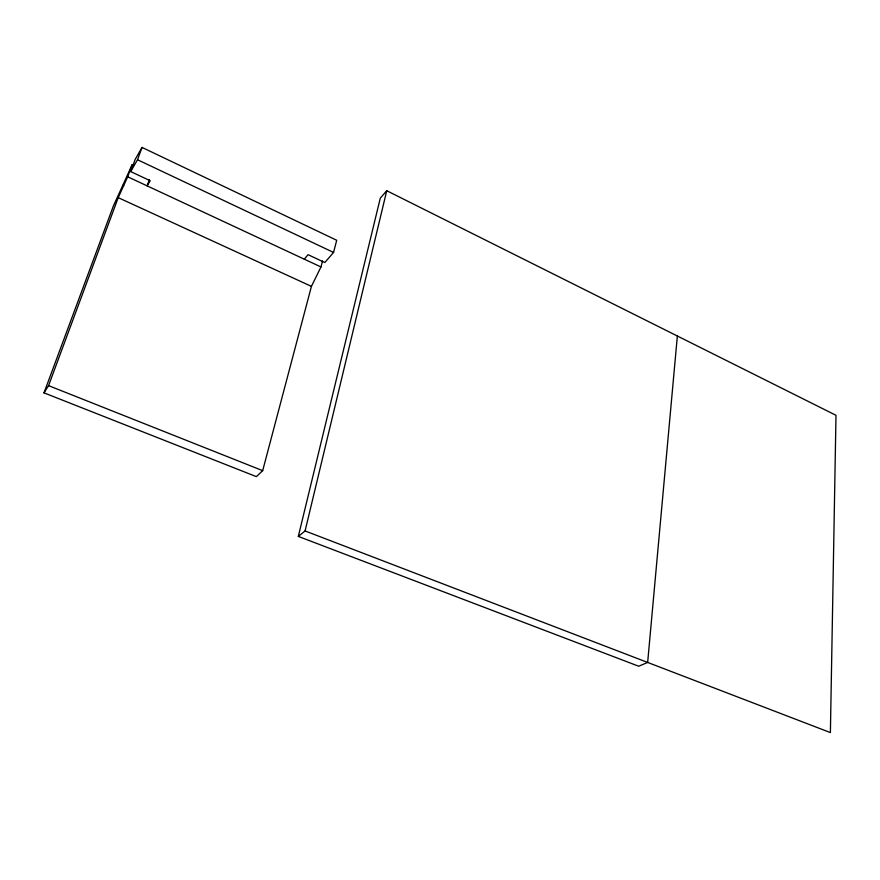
<?xml version="1.0" encoding="UTF-8"?>
<svg xmlns="http://www.w3.org/2000/svg" width="880" height="880" viewBox="0 0 880 880"><rect width="100%" height="100%" fill="white"/><g stroke="black" fill="none" stroke-linecap="round" stroke-linejoin="round"><path stroke-width="1.32" d="M677.358 336.006L647.658 662.442L638.693 666.226L298.32 536.415L380.281 198.176L386.749 190.718L836 415.305L830.39 732.578L305.085 530.948L298.32 536.415M305.085 530.948L386.749 190.718M304.293 259.182L308.077 254.683L324.819 262.526L333.564 252.439L336.71 240.273L142.043 147.422L135.212 159.346L130.691 171.589L150.216 180.73L147.125 185.867L149.303 179.762M44 392.854L48.565 385.638L118.217 197.648L127.688 176.792L132.209 164.593L113.388 205.986L44 392.854L256.377 476.641L262.68 470.657L311.432 286.374L320.969 266.959L322.542 260.942M130.691 171.589L137.511 159.742L142.043 147.422M48.565 385.638L262.68 470.657M118.217 197.648L311.432 286.374M122.771 185.35L123.695 185.779M127.688 176.792L320.969 266.959M137.511 159.742L333.564 252.439"/></g></svg>
